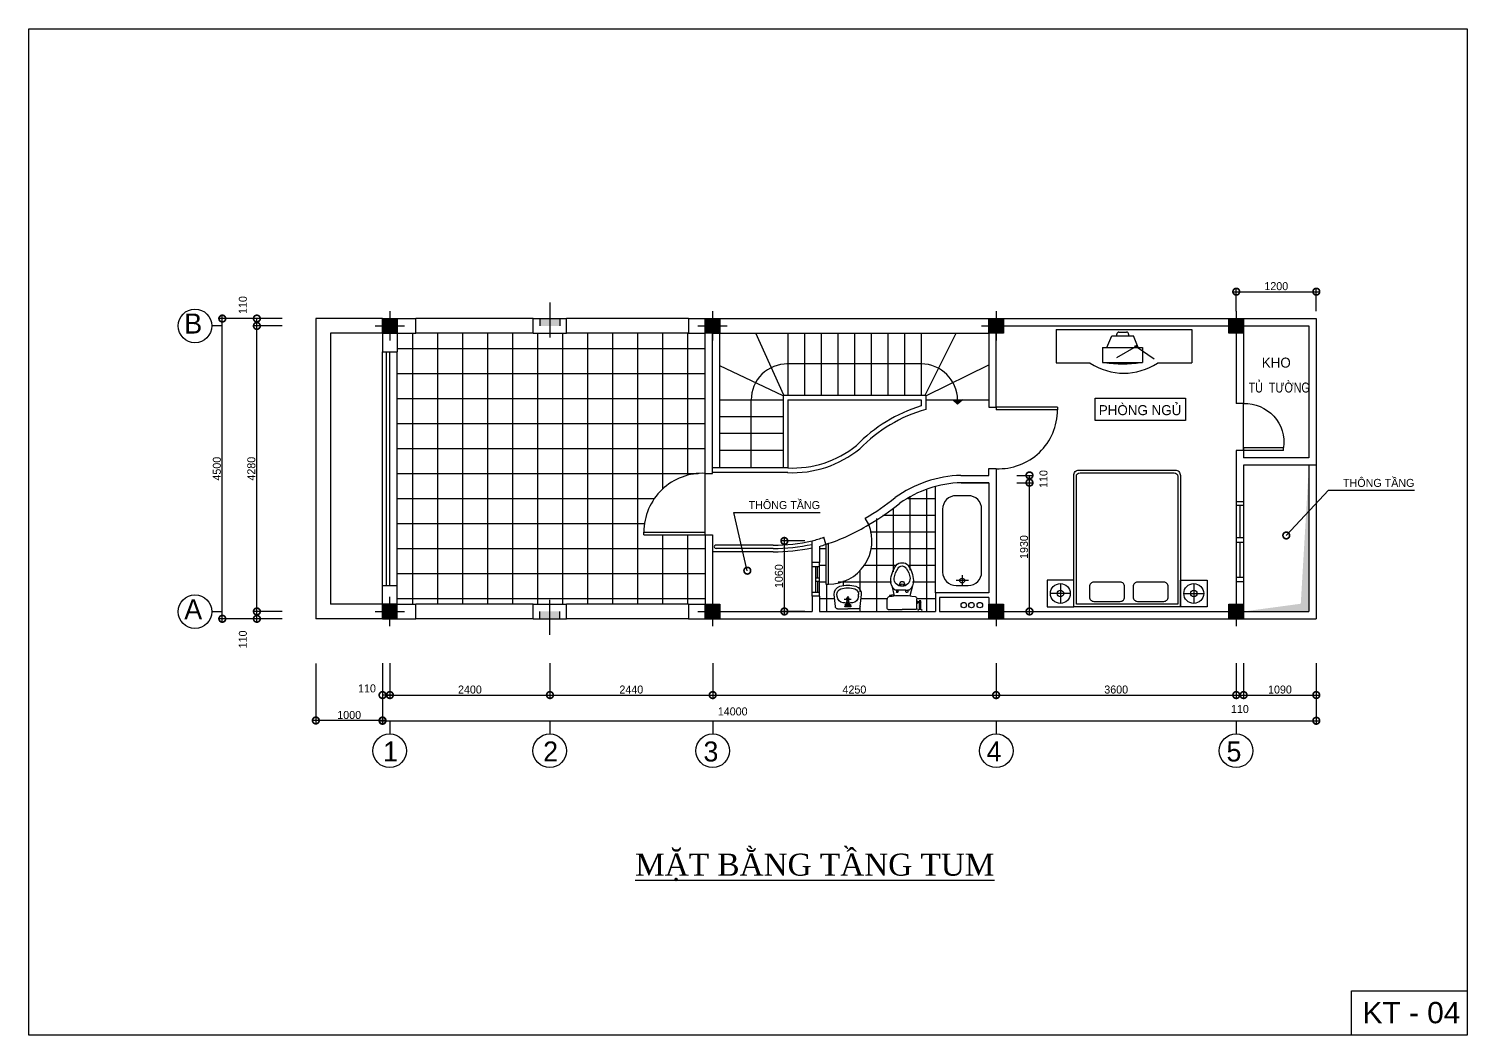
# Model space of a CAD drawing. Extents: x -13783 to 50918, y -8879 to 21290.
# Drawn here: x -13783 to 7784, y 6206 to 21290 of the extents above; entities that cross this region are included whole.
import ezdxf

# ---------------------------------------------------------------- set-up
doc = ezdxf.new("R2010")
doc.units = 0
doc.header["$LTSCALE"] = 600
doc.header["$MEASUREMENT"] = 0
doc.layers.get('0').update_dxf_attribs({"linetype": 'CONTINUOUS'})
doc.layers.get('Defpoints').update_dxf_attribs({"linetype": 'CONTINUOUS'})
for name, color, linetype in [('1', 1, 'CONTINUOUS'), ('3', 33, 'CONTINUOUS'), ('4', 4, 'CONTINUOUS'), ('9', 54, 'CONTINUOUS'), ('CAT', 7, 'CONTINUOUS'), ('COT', 2, 'CONTINUOUS'), ('D', 4, 'CONTINUOUS'), ('S', 53, 'CONTINUOUS')]:
    doc.layers.add(name, color=color, linetype=linetype)
doc.styles.add('GHICHU', font='VHARIAL.ttf', dxfattribs={"height": 420})
doc.styles.get("Standard").update_dxf_attribs({"font": 'VHARIAL.ttf'})
doc.styles.add('TT', font='VHAVAN.ttf')
doc.dimstyles.get("Standard").update_dxf_attribs({"dimtxt": 120, "dimasz": 200, "dimexe": 60, "dimexo": 110, "dimgap": 20, "dimtad": 1, "dimdec": 0, "dimzin": 0, "dimdsep": 46, "dimtxsty": 'TT', "dimblk1": 'DOTSMALL', "dimblk2": 'DOTSMALL', "dimsah": 1, "dimcen": 100, "dimdle": 60, "dimclrd": 251, "dimclre": 251, "dimclrt": 4, "dimadec": 0, "dimazin": 0, "dimtfac": 1, "dimtdec": 1, "dimtofl": 0, "dimtmove": 2, "dimatfit": 3, "dimldrblk": 'DOTSMALL', "dimfxl": 0, "dimtolj": 1, "dimtzin": 0, "dimarcsym": 0})

# ---------------------------------------------------------------- blocks, each defined once
blk = doc.blocks.new('_DOTSMALL')
at = {"color": 0, "linetype": 'ByBlock', "const_width": 0.5}
blk.add_lwpolyline([(-0.0625, 0, 1), (0.0625, 0, 1)], format="xyb", close=True, dxfattribs=at)
blk = doc.blocks.new('*D44')
at = {"color": 251, "linetype": 'ByBlock'}
for p, q in [((-8479, 11780), (-8479, 10859)), ((5521, 11780), (5521, 10859)), ((-8539, 10919), (5581, 10919))]:
    blk.add_line(p, q, dxfattribs=at)
at = {"layer": 'Defpoints', "color": 0, "linetype": 'ByBlock'}
for p in [(-8479, 11890), (5521, 11890), (5521, 10919)]:
    blk.add_point(p, dxfattribs=at)
at = {"color": 251, "linetype": 'ByBlock', "xscale": 200, "yscale": 200, "zscale": 200, "rotation": 180}
blk.add_blockref('_DOTSMALL', (-8479, 10919), dxfattribs=at)
at = {"color": 251, "linetype": 'ByBlock', "xscale": 200, "yscale": 200, "zscale": 200}
blk.add_blockref('_DOTSMALL', (5521, 10919), dxfattribs=at)
at = {"color": 4, "linetype": 'ByBlock', "insert": (-3229, 11058), "char_height": 120, "attachment_point": 5, "style": 'TT'}
blk.add_mtext('\\A1;14000', dxfattribs=at)
blk = doc.blocks.new('*D43')
at = {"color": 251, "linetype": 'ByBlock'}
for p, q in [((22288, 11780), (22288, 11244)), ((25888, 11780), (25888, 11244)), ((22228, 11304), (25948, 11304))]:
    blk.add_line(p, q, dxfattribs=at)
at = {"layer": 'Defpoints', "color": 0, "linetype": 'ByBlock'}
for p in [(22288, 11890), (25888, 11890), (25888, 11304)]:
    blk.add_point(p, dxfattribs=at)
at = {"color": 251, "linetype": 'ByBlock', "xscale": 200, "yscale": 200, "zscale": 200, "rotation": 180}
blk.add_blockref('_DOTSMALL', (22288, 11304), dxfattribs=at)
at = {"color": 251, "linetype": 'ByBlock', "xscale": 200, "yscale": 200, "zscale": 200}
blk.add_blockref('_DOTSMALL', (25888, 11304), dxfattribs=at)
at = {"color": 4, "linetype": 'ByBlock', "insert": (24088, 11386), "char_height": 120, "attachment_point": 5, "style": 'TT'}
blk.add_mtext('\\A1;3600', dxfattribs=at)
blk = doc.blocks.new('D92')
at = {"layer": 'D', "color": 4}
for p, q in [((0, 920), (0, 0)), ((0, 920), (40, 920)), ((40, 920), (40, 0)), ((0, 0), (40, 0))]:
    blk.add_line(p, q, dxfattribs=at)
at = {"layer": 'D', "color": 1}
blk.add_arc((40, 39), 881, 357.4539, 90, dxfattribs=at)
blk = doc.blocks.new('*D45')
at = {"color": 251, "linetype": 'ByBlock'}
for p, q in [((-5969, 11780), (-5969, 11244)), ((-3529, 11780), (-3529, 11244)), ((-6029, 11304), (-3469, 11304))]:
    blk.add_line(p, q, dxfattribs=at)
at = {"layer": 'Defpoints', "color": 0, "linetype": 'ByBlock'}
for p in [(-5969, 11890), (-3529, 11890), (-3529, 11304)]:
    blk.add_point(p, dxfattribs=at)
at = {"color": 251, "linetype": 'ByBlock', "xscale": 200, "yscale": 200, "zscale": 200, "rotation": 180}
blk.add_blockref('_DOTSMALL', (-5969, 11304), dxfattribs=at)
at = {"color": 251, "linetype": 'ByBlock', "xscale": 200, "yscale": 200, "zscale": 200}
blk.add_blockref('_DOTSMALL', (-3529, 11304), dxfattribs=at)
at = {"color": 4, "linetype": 'ByBlock', "insert": (-4749, 11386), "char_height": 120, "attachment_point": 5, "style": 'TT'}
blk.add_mtext('\\A1;2440', dxfattribs=at)
blk = doc.blocks.new('*D51')
at = {"color": 251, "linetype": 'ByBlock'}
for p, q in [((12088, 11778), (12088, 10863)), ((13088, 11778), (13088, 10863)), ((13148, 10923), (12028, 10923))]:
    blk.add_line(p, q, dxfattribs=at)
at = {"layer": 'Defpoints', "color": 0, "linetype": 'ByBlock'}
for p in [(12088, 11888), (13088, 11888), (12088, 10923)]:
    blk.add_point(p, dxfattribs=at)
at = {"color": 251, "linetype": 'ByBlock', "xscale": 200, "yscale": 200, "zscale": 200, "rotation": 180}
blk.add_blockref('_DOTSMALL', (12088, 10923), dxfattribs=at)
at = {"color": 251, "linetype": 'ByBlock', "xscale": 200, "yscale": 200, "zscale": 200}
blk.add_blockref('_DOTSMALL', (13088, 10923), dxfattribs=at)
at = {"color": 4, "linetype": 'ByBlock', "insert": (12588, 11005), "char_height": 120, "attachment_point": 5, "style": 'TT'}
blk.add_mtext('\\A1;1000', dxfattribs=at)
blk = doc.blocks.new('*D50')
at = {"color": 251, "linetype": 'ByBlock'}
for p, q in [((13088, 11670), (13088, 11244)), ((13198, 11670), (13198, 11244)), ((13258, 11304), (13088, 11304))]:
    blk.add_line(p, q, dxfattribs=at)
at = {"layer": 'Defpoints', "color": 0, "linetype": 'ByBlock'}
for p in [(13088, 11780), (13198, 11780), (13088, 11304)]:
    blk.add_point(p, dxfattribs=at)
at = {"color": 251, "linetype": 'ByBlock', "xscale": 200, "yscale": 200, "zscale": 200, "rotation": 180}
blk.add_blockref('_DOTSMALL', (13088, 11304), dxfattribs=at)
at = {"color": 251, "linetype": 'ByBlock', "xscale": 200, "yscale": 200, "zscale": 200}
blk.add_blockref('_DOTSMALL', (13198, 11304), dxfattribs=at)
at = {"color": 4, "linetype": 'ByBlock', "insert": (12855, 11403), "char_height": 120, "attachment_point": 5, "style": 'TT'}
blk.add_mtext('\\A1;110', dxfattribs=at)
blk = doc.blocks.new('*D46')
at = {"color": 251, "linetype": 'ByBlock'}
for p, q in [((-8369, 11780), (-8369, 11244)), ((-5969, 11780), (-5969, 11244)), ((-8429, 11304), (-5909, 11304))]:
    blk.add_line(p, q, dxfattribs=at)
at = {"layer": 'Defpoints', "color": 0, "linetype": 'ByBlock'}
for p in [(-8369, 11890), (-5969, 11890), (-5969, 11304)]:
    blk.add_point(p, dxfattribs=at)
at = {"color": 251, "linetype": 'ByBlock', "xscale": 200, "yscale": 200, "zscale": 200, "rotation": 180}
blk.add_blockref('_DOTSMALL', (-8369, 11304), dxfattribs=at)
at = {"color": 251, "linetype": 'ByBlock', "xscale": 200, "yscale": 200, "zscale": 200}
blk.add_blockref('_DOTSMALL', (-5969, 11304), dxfattribs=at)
at = {"color": 4, "linetype": 'ByBlock', "insert": (-7169, 11386), "char_height": 120, "attachment_point": 5, "style": 'TT'}
blk.add_mtext('\\A1;2400', dxfattribs=at)
blk = doc.blocks.new('*D48')
at = {"color": 251, "linetype": 'ByBlock'}
for p, q in [((11584, 16837), (11144, 16837)), ((11204, 12497), (11204, 16897))]:
    blk.add_line(p, q, dxfattribs=at)
at = {"layer": 'Defpoints', "color": 0, "linetype": 'ByBlock'}
for p in [(11204, 16837), (11694, 16837), (11694, 12557)]:
    blk.add_point(p, dxfattribs=at)
at = {"color": 251, "linetype": 'ByBlock', "xscale": 200, "yscale": 200, "zscale": 200}
for p, rotation in [((11204, 16837), 90), ((11204, 12557), 270)]:
    blk.add_blockref('_DOTSMALL', p, dxfattribs=dict(at, rotation=rotation))
at = {"color": 4, "linetype": 'ByBlock', "insert": (11121, 14697), "char_height": 120, "attachment_point": 5, "rotation": 90, "style": 'TT'}
blk.add_mtext('\\A1;4280', dxfattribs=at)
blk = doc.blocks.new('*D47')
at = {"color": 251, "linetype": 'ByBlock'}
for p, q in [((11584, 16947), (10626, 16947)), ((10686, 12387), (10686, 17007)), ((11584, 12447), (10626, 12447))]:
    blk.add_line(p, q, dxfattribs=at)
at = {"layer": 'Defpoints', "color": 0, "linetype": 'ByBlock'}
for p in [(10686, 16947), (11694, 16947), (11694, 12447)]:
    blk.add_point(p, dxfattribs=at)
at = {"color": 251, "linetype": 'ByBlock', "xscale": 200, "yscale": 200, "zscale": 200}
for p, rotation in [((10686, 16947), 90), ((10686, 12447), 270)]:
    blk.add_blockref('_DOTSMALL', p, dxfattribs=dict(at, rotation=rotation))
at = {"color": 4, "linetype": 'ByBlock', "insert": (10604, 14697), "char_height": 120, "attachment_point": 5, "rotation": 90, "style": 'TT'}
blk.add_mtext('\\A1;4500', dxfattribs=at)
blk = doc.blocks.new('*D49')
at = {"color": 251, "linetype": 'ByBlock'}
for p, q in [((11584, 12557), (11144, 12557)), ((11204, 12387), (11204, 12557)), ((11584, 12447), (11144, 12447))]:
    blk.add_line(p, q, dxfattribs=at)
at = {"layer": 'Defpoints', "color": 0, "linetype": 'ByBlock'}
for p in [(11204, 12557), (11694, 12557), (11694, 12447)]:
    blk.add_point(p, dxfattribs=at)
at = {"color": 251, "linetype": 'ByBlock', "xscale": 200, "yscale": 200, "zscale": 200}
for p, rotation in [((11204, 12557), 90), ((11204, 12447), 270)]:
    blk.add_blockref('_DOTSMALL', p, dxfattribs=dict(at, rotation=rotation))
at = {"color": 4, "linetype": 'ByBlock', "insert": (10994, 12138), "char_height": 120, "attachment_point": 5, "rotation": 90, "style": 'TT'}
blk.add_mtext('\\A1;110', dxfattribs=at)
blk = doc.blocks.new('*D52')
at = {"color": 251, "linetype": 'ByBlock'}
for p, q in [((11584, 16947), (11144, 16947)), ((11204, 16777), (11204, 16947))]:
    blk.add_line(p, q, dxfattribs=at)
at = {"layer": 'Defpoints', "color": 0, "linetype": 'ByBlock'}
for p in [(11204, 16947), (11694, 16947), (11694, 16837)]:
    blk.add_point(p, dxfattribs=at)
at = {"color": 251, "linetype": 'ByBlock', "xscale": 200, "yscale": 200, "zscale": 200}
for p, rotation in [((11204, 16947), 90), ((11204, 16837), 270)]:
    blk.add_blockref('_DOTSMALL', p, dxfattribs=dict(at, rotation=rotation))
at = {"color": 4, "linetype": 'ByBlock', "insert": (10994, 17150), "char_height": 120, "attachment_point": 5, "rotation": 90, "style": 'TT'}
blk.add_mtext('\\A1;110', dxfattribs=at)
blk = doc.blocks.new('*D53')
at = {"color": 251, "linetype": 'ByBlock'}
for p, q in [((-3529, 11780), (-3529, 11244)), ((721, 11780), (721, 11244)), ((-3589, 11304), (781, 11304))]:
    blk.add_line(p, q, dxfattribs=at)
at = {"layer": 'Defpoints', "color": 0, "linetype": 'ByBlock'}
for p in [(-3529, 11890), (721, 11890), (721, 11304)]:
    blk.add_point(p, dxfattribs=at)
at = {"color": 251, "linetype": 'ByBlock', "xscale": 200, "yscale": 200, "zscale": 200, "rotation": 180}
blk.add_blockref('_DOTSMALL', (-3529, 11304), dxfattribs=at)
at = {"color": 251, "linetype": 'ByBlock', "xscale": 200, "yscale": 200, "zscale": 200}
blk.add_blockref('_DOTSMALL', (721, 11304), dxfattribs=at)
at = {"color": 4, "linetype": 'ByBlock', "insert": (-1404, 11386), "char_height": 120, "attachment_point": 5, "style": 'TT'}
blk.add_mtext('\\A1;4250', dxfattribs=at)
blk = doc.blocks.new('COT')
at = {"layer": '1'}
h = blk.add_hatch(color=256, dxfattribs=at)
h.paths.add_polyline_path([(0, 0), (110, 0), (110, 110), (0, 110)])
h.paths.add_polyline_path([(0, 0), (0, 110), (-110, 110), (-110, 0)])
h.paths.add_polyline_path([(0, 0), (-110, 0), (-110, -110), (0, -110)])
h.paths.add_polyline_path([(0, 0), (0, -110), (110, -110), (110, 0)])
for p, q in [((0, -220), (0, 220)), ((-220, 0), (220, 0))]:
    blk.add_line(p, q, dxfattribs=at)
blk.add_lwpolyline([(-110, -110), (110, -110), (110, 110), (-110, 110)], close=True, dxfattribs=at)
blk = doc.blocks.new('GUONG2')
at = {"color": 44}
for p, q in [((975, 1877), (975, 2174)), ((826, 2026), (1124, 2026)), ((826, 26), (1124, 26)), ((975, 174), (975, -123))]:
    blk.add_line(p, q, dxfattribs=at)
for points in [[(1175, 1826), (775, 1826), (775, 2226), (1175, 2226)], [(1175, 226), (775, 226), (775, -174), (1175, -174)]]:
    blk.add_lwpolyline(points, close=True, dxfattribs=at)
for points in [[(-795, 1826), (1175, 1826), (1175, 226), (-795, 226, -0.414214), (-875, 306), (-875, 1746, -0.414214)], [(-780, 1786), (1135, 1786), (1135, 266), (-780, 266, -0.414214), (-835, 321), (-835, 1731, -0.414214)], [(806, 1578), (806, 1182, 0.414214), (871, 1117), (1028, 1117, 0.414214), (1093, 1182), (1093, 1578, 0.414214), (1028, 1643), (871, 1643, 0.414214)], [(806, 925), (806, 528, 0.414214), (871, 463), (1028, 463, 0.414214), (1093, 528), (1093, 925, 0.414214), (1028, 990), (871, 990, 0.414214)]]:
    blk.add_lwpolyline(points, format="xyb", close=True, dxfattribs=at)
for centre, radius in [((975, 2026), 149), ((975, 2026), 48.7), ((975, 26), 149), ((975, 26), 48.7)]:
    blk.add_circle(centre, radius, dxfattribs=at)
blk = doc.blocks.new('TV')
at = {"layer": '1', "color": 44}
for p, q in [((-697, 266), (1337, 266)), ((-697, 266), (-697, -234)), ((244, 228), (361, 228)), ((1337, 266), (1337, -234)), ((0, 0), (600, 0)), ((0, 0), (0, -228)), ((65, 0), (137, 173)), ((137, 173), (463, 173)), ((504, 15), (210, -155)), ((214, 173), (214, 198)), ((391, 198), (391, 173)), ((535, 0), (463, 173)), ((504, 15), (776, -172)), ((600, 0), (600, -228)), ((-697, -234), (-184, -234)), ((0, -228), (600, -228)), ((824, -234), (1337, -234))]:
    blk.add_line(p, q, dxfattribs=at)
blk.add_circle((500, 14), 15.5, dxfattribs=at)
for centre, radius, start, end in [((244, 198), 30, 90, 180), ((361, 198), 30, 0, 90), ((320, 521), 908, 236.2754, 303.7246), ((304, 1505), 1754, 261.0106, 278.7577)]:
    blk.add_arc(centre, radius, start, end, dxfattribs=at)
blk = doc.blocks.new('*D55')
at = {"color": 251, "linetype": 'ByBlock'}
for p, q in [((25888, 11780), (25888, 11244)), ((25998, 11780), (25998, 11244)), ((25828, 11304), (25998, 11304))]:
    blk.add_line(p, q, dxfattribs=at)
at = {"layer": 'Defpoints', "color": 0, "linetype": 'ByBlock'}
for p in [(25888, 11890), (25998, 11890), (25998, 11304)]:
    blk.add_point(p, dxfattribs=at)
at = {"color": 251, "linetype": 'ByBlock', "xscale": 200, "yscale": 200, "zscale": 200, "rotation": 180}
blk.add_blockref('_DOTSMALL', (25888, 11304), dxfattribs=at)
at = {"color": 251, "linetype": 'ByBlock', "xscale": 200, "yscale": 200, "zscale": 200}
blk.add_blockref('_DOTSMALL', (25998, 11304), dxfattribs=at)
at = {"color": 4, "linetype": 'ByBlock', "insert": (25943, 11094), "char_height": 120, "attachment_point": 5, "style": 'TT'}
blk.add_mtext('\\A1;110', dxfattribs=at)
blk = doc.blocks.new('*D54')
at = {"color": 251, "linetype": 'ByBlock'}
for p, q in [((25998, 11780), (25998, 11244)), ((27088, 11780), (27088, 11244)), ((25938, 11304), (27148, 11304))]:
    blk.add_line(p, q, dxfattribs=at)
at = {"layer": 'Defpoints', "color": 0, "linetype": 'ByBlock'}
for p in [(25998, 11890), (27088, 11890), (27088, 11304)]:
    blk.add_point(p, dxfattribs=at)
at = {"color": 251, "linetype": 'ByBlock', "xscale": 200, "yscale": 200, "zscale": 200, "rotation": 180}
blk.add_blockref('_DOTSMALL', (25998, 11304), dxfattribs=at)
at = {"color": 251, "linetype": 'ByBlock', "xscale": 200, "yscale": 200, "zscale": 200}
blk.add_blockref('_DOTSMALL', (27088, 11304), dxfattribs=at)
at = {"color": 4, "linetype": 'ByBlock', "insert": (26543, 11386), "char_height": 120, "attachment_point": 5, "style": 'TT'}
blk.add_mtext('\\A1;1090', dxfattribs=at)
blk = doc.blocks.new('D70')
at = {"layer": 'D', "color": 4}
for p, q in [((0, 600), (0, 0)), ((0, 600), (40, 600)), ((40, 600), (40, 0)), ((40, 0), (0, 0)), ((0, 0), (40, 0))]:
    blk.add_line(p, q, dxfattribs=at)
at = {"layer": 'D', "color": 1}
blk.add_lwpolyline([(40, 0), (700, 0)], dxfattribs=at)
blk.add_arc((118, 22), 583, 357.8054, 97.6472, dxfattribs=at)
blk = doc.blocks.new('SD12')
at = {"layer": 'S'}
for p, q in [((0, 0), (1200, 0)), ((1140, -110), (1140, 0)), ((0, -110), (1200, -110)), ((60, -110), (60, 0)), ((60, -55), (421, -55)), ((60, -55), (546, -55)), ((546, -110), (546, 0)), ((615, -110), (615, 0)), ((615, -55), (1140, -55))]:
    blk.add_line(p, q, dxfattribs=at)
blk = doc.blocks.new('*D86')
at = {"color": 251, "linetype": 'ByBlock'}
for p, q in [((22598, 29572), (22848, 29572)), ((22788, 27582), (22788, 29632)), ((22598, 27642), (22848, 27642))]:
    blk.add_line(p, q, dxfattribs=at)
at = {"layer": 'Defpoints', "color": 0, "linetype": 'ByBlock'}
for p in [(22488, 29572), (22788, 29572), (22488, 27642)]:
    blk.add_point(p, dxfattribs=at)
at = {"color": 251, "linetype": 'ByBlock', "xscale": 200, "yscale": 200, "zscale": 200}
for p, rotation in [((22788, 29572), 90), ((22788, 27642), 270)]:
    blk.add_blockref('_DOTSMALL', p, dxfattribs=dict(at, rotation=rotation))
at = {"color": 4, "linetype": 'ByBlock', "insert": (22706, 28607), "char_height": 120, "attachment_point": 5, "rotation": 90, "style": 'TT'}
blk.add_mtext('\\A1;1930', dxfattribs=at)
blk = doc.blocks.new('*D87')
at = {"color": 251, "linetype": 'ByBlock'}
for p, q in [((22598, 29682), (22848, 29682)), ((22788, 29512), (22788, 29682))]:
    blk.add_line(p, q, dxfattribs=at)
at = {"layer": 'Defpoints', "color": 0, "linetype": 'ByBlock'}
for p in [(22488, 29682), (22488, 29572), (22788, 29682)]:
    blk.add_point(p, dxfattribs=at)
at = {"color": 251, "linetype": 'ByBlock', "xscale": 200, "yscale": 200, "zscale": 200}
for p, rotation in [((22788, 29682), 90), ((22788, 29572), 270)]:
    blk.add_blockref('_DOTSMALL', p, dxfattribs=dict(at, rotation=rotation))
at = {"color": 4, "linetype": 'ByBlock', "insert": (22998, 29627), "char_height": 120, "attachment_point": 5, "rotation": 90, "style": 'TT'}
blk.add_mtext('\\A1;110', dxfattribs=at)
blk = doc.blocks.new('*D94')
at = {"color": 251, "linetype": 'ByBlock'}
for p, q in [((4261, 17350), (5581, 17350)), ((4321, 17057), (4321, 17410)), ((5521, 17057), (5521, 17410))]:
    blk.add_line(p, q, dxfattribs=at)
at = {"layer": 'Defpoints', "color": 0, "linetype": 'ByBlock'}
for p in [(5521, 17350), (4321, 16947), (5521, 16947)]:
    blk.add_point(p, dxfattribs=at)
at = {"color": 251, "linetype": 'ByBlock', "xscale": 200, "yscale": 200, "zscale": 200, "rotation": 180}
blk.add_blockref('_DOTSMALL', (4321, 17350), dxfattribs=at)
at = {"color": 251, "linetype": 'ByBlock', "xscale": 200, "yscale": 200, "zscale": 200}
blk.add_blockref('_DOTSMALL', (5521, 17350), dxfattribs=at)
at = {"color": 4, "linetype": 'ByBlock', "insert": (4921, 17432), "char_height": 120, "attachment_point": 5, "style": 'TT'}
blk.add_mtext('\\A1;1200', dxfattribs=at)
blk = doc.blocks.new('*D104')
at = {"color": 251, "linetype": 'ByBlock'}
for p, q in [((19418, 13614), (19053, 13614)), ((19113, 12497), (19113, 13674)), ((19418, 12557), (19053, 12557))]:
    blk.add_line(p, q, dxfattribs=at)
at = {"layer": 'Defpoints', "color": 0, "linetype": 'ByBlock'}
for p in [(19113, 13614), (19528, 13614), (19528, 12557)]:
    blk.add_point(p, dxfattribs=at)
at = {"color": 251, "linetype": 'ByBlock', "xscale": 200, "yscale": 200, "zscale": 200}
for p, rotation in [((19113, 13614), 90), ((19113, 12557), 270)]:
    blk.add_blockref('_DOTSMALL', p, dxfattribs=dict(at, rotation=rotation))
at = {"color": 4, "linetype": 'ByBlock', "insert": (19031, 13086), "char_height": 120, "attachment_point": 5, "rotation": 90, "style": 'TT'}
blk.add_mtext('\\A1;1060', dxfattribs=at)
blk = doc.blocks.new('XIBET1')
at = {"layer": '1', "color": 4}
for p, q in [((-214, 334), (-214, 190)), ((-199, 349), (8, 349)), ((216, 349), (8, 349)), ((230, 334), (230, 190)), ((-146, -4), (-109, 144)), ((162, -4), (125, 144))]:
    blk.add_line(p, q, dxfattribs=at)
at = {"layer": '1'}
for p, q in [((230, 261), (232, 261)), ((232, 221), (230, 221))]:
    blk.add_line(p, q, dxfattribs=at)
at = {"layer": '1', "color": 8}
for p, q in [((238, 255), (238, 227)), ((273, 253), (238, 252)), ((273, 234), (238, 233)), ((247, 362), (247, 364)), ((295, 351), (258, 351)), ((264, 271), (290, 271)), ((264, 253), (264, 271)), ((264, 267), (290, 267)), ((264, 218), (264, 234)), ((290, 222), (264, 222)), ((290, 218), (264, 218)), ((267, 351), (267, 271)), ((287, 351), (287, 271)), ((290, 271), (290, 218)), ((306, 364), (306, 362)), ((-181, 139), (-179, 151)), ((-121, 130), (-181, 139)), ((-179, 151), (-120, 143)), ((-175, 151), (-174, 154)), ((-161, 149), (-160, 151)), ((-158, 136), (-156, 148)), ((-120, 143), (-121, 131)), ((-120, 143), (-121, 130)), ((-78, 60), (-96, 60)), ((-78, 58), (-78, 87)), ((-49, 58), (-78, 58)), ((-49, 87), (-49, 58)), ((65, 60), (-49, 60)), ((65, 87), (65, 58)), ((65, 58), (95, 58)), ((95, 58), (95, 87)), ((112, 60), (95, 60))]:
    blk.add_line(p, q, dxfattribs=at)
at = {"layer": '1', "color": 4}
for centre, radius, start, end in [((-199, 334), 14.6, 90, 180), ((216, 334), 14.6, 0, 90), ((-178, 191), 35.8, 181.8798, 255.4377), ((-8, 996), 858, 257.9368, 271.0702), ((17, -79), 179, 128.8829, 182.1511), ((0, -111), 111, 85.7999, 184.6028), ((24, 996), 858, 268.9298, 282.0632), ((0, -79), 179, 357.8489, 51.1171), ((195, 191), 35.8, 284.5623, 358.1202), ((302, -48), 466, 184.6374, 214.4478), ((211, -78), 324, 187.4042, 216.4205), ((16, -111), 111, 355.3972, 94.2001), ((-194, -78), 324, 323.5795, 352.5958), ((-286, -48), 466, 325.5522, 355.3626), ((-1, -249), 102, 217.3914, 275.0553), ((8, -233), 68.9, 212.4421, 327.5579), ((17, -249), 102, 264.9447, 322.6086)]:
    blk.add_arc(centre, radius, start, end, dxfattribs=at)
at = {"layer": '1', "color": 8}
for centre, radius, start, end in [((232, 255), 6.07, 0, 90), ((232, 227), 6.07, 270, 0), ((258, 362), 10.8, 180, 270), ((273, 244), 13.5, 226.8143, 133.1857), ((273, 244), 9.45, 270, 90), ((295, 362), 10.8, 270, 0), ((-167, 151), 16.7, 227.4685, 296.0137), ((-64, 81), 15.8, 21.291, 158.709), ((80, 81), 15.8, 21.291, 158.709), ((57, -5), 90.4, 180.1343, 219.8111), ((8, -15), 21, 135.8467, 44.1533), ((6, -48), 23.6, 219.8111, 274.9288), ((10, -48), 23.6, 265.0712, 320.1889), ((-41, -5), 90.4, 320.1889, 359.8657)]:
    blk.add_arc(centre, radius, start, end, dxfattribs=at)
blk = doc.blocks.new('S500')
at = {"layer": '3'}
for p, q in [((0, 500), (0, 0)), ((110, 500), (110, 0)), ((55, 275), (110, 275)), ((55, 225), (110, 225))]:
    blk.add_line(p, q, dxfattribs=at)
at = {"layer": '3', "linetype": 'Continuous'}
for p, q in [((0, 440), (110, 440)), ((55, 440), (55, 60)), ((0, 60), (110, 60))]:
    blk.add_line(p, q, dxfattribs=at)
at = {"layer": '3', "color": 8, "linetype": 'Continuous'}
for p, q in [((82.5, 275), (82.5, 440)), ((82.5, 225), (82.5, 60))]:
    blk.add_line(p, q, dxfattribs=at)
blk = doc.blocks.new('LAVABO1')
at = {"layer": '1', "color": 4}
for p, q in [((-154, 139), (-154, 0)), ((-154, -139), (-154, 0)), ((-124, 169), (40, 185)), ((13, 145), (44, 148)), ((-124, -169), (40, -185)), ((13, -145), (44, -148))]:
    blk.add_line(p, q, dxfattribs=at)
at = {"layer": '1', "color": 9}
for p, q in [((-99, 38), (-116, 43)), ((-105, 6), (-69, 6)), ((-101, 10), (-52, 13)), ((-94, 32), (-94, 11)), ((18, 0), (-44, 0)), ((-22, -48), (-22, 46)), ((-99, -37), (-116, -42)), ((-105, -6), (-69, -6)), ((-101, -11), (-52, -11)), ((-94, -11), (-94, -31))]:
    blk.add_line(p, q, dxfattribs=at)
for centre, radius in [((-112, 28), 5.92), ((-21, 0), 20.5), ((-21, 0), 9.23), ((-112, -26), 5.92)]:
    blk.add_circle(centre, radius, dxfattribs=at)
at = {"layer": '1', "color": 4}
for centre, radius, start, end in [((-124, 139), 29.9, 90, 180), ((393, 0), 468, 172.0553, 178.57), ((22, 52), 93.5, 95.6718, 172.0553), ((45, 70), 115, 19.6018, 92.554), ((45, 70), 77.6, 19.6018, 92.554), ((-149, 11), 280, 358.0465, 17.937), ((-149, 11), 318, 358.0465, 17.937), ((-149, -11), 318, 342.063, 1.9535), ((-124, -139), 29.9, 180, 270), ((393, 0), 468, 181.3773, 187.9447), ((22, -52), 93.5, 187.9447, 264.3282), ((45, -70), 115, 267.446, 340.3982), ((45, -70), 77.6, 267.446, 340.3982), ((-149, -11), 280, 342.063, 1.9535)]:
    blk.add_arc(centre, radius, start, end, dxfattribs=at)
at = {"layer": '1', "color": 9}
for centre, radius, start, end in [((92, 1), 220, 170.4498, 189.5502), ((-118, 36), 7.48, 73.8628, 170.4498), ((-110, 0), 13.8, 27.3515, 334.5788), ((-105, 0), 6.16, 96.5252, 263.4748), ((-100, 32), 5.99, 0, 73.8628), ((-70, 0), 6.16, 276.5252, 83.4748), ((-57, 1), 12.8, 289.7044, 70.2956), ((-118, -35), 7.48, 189.5502, 286.1372), ((-100, -31), 5.99, 286.1372, 0)]:
    blk.add_arc(centre, radius, start, end, dxfattribs=at)

msp = doc.modelspace()

# ---------------------------------------------------------------- hatches: boundary and pattern name
at = {"layer": '9'}
h = msp.add_hatch(dxfattribs=at)
h.set_pattern_fill('NET', color=8, scale=3000, style=0)
h.set_pattern_definition([(0, (-150, 0), (0, 375), []), (90, (-150, 0), (-375, 2e-14), [])])
h.paths.add_polyline_path([(-3890.4, 12667), (-3640.4, 12666.9), (-3640.3, 13706.8), (-4560.3, 13706.8), (-4560.3, 13746.8, -0.4272896), (-3640.3, 14626.8), (-3639.4, 14626.8), (-3639.4, 16726.9), (-3890.1, 16727), (-3890.1, 16727), (-5719.5, 16727), (-6219.5, 16727), (-7979.5, 16727), (-8259.5, 16727), (-8259.5, 16447), (-8259.5, 12947), (-8259.5, 12667), (-7979.5, 12667), (-6219.5, 12667), (-5719.5, 12667)])
h = msp.add_hatch(dxfattribs=at)
h.set_pattern_fill('NET', color=8, scale=2000, style=0)
h.set_pattern_definition([(0, (-21567.08, 2e-12), (0, 250), []), (90, (-21567.08, 2e-12), (-250, 2e-14), [])])
h.paths.add_polyline_path([(-190.4, 14429.8), (-533.6, 14295.3), (-889.4, 14052.5), (-1197.6, 13873.6), (-1140.6, 13618.9), (-1184.8, 13382.3), (-1313.9, 13175.3), (-1518.6, 13025.8), (-1830.8, 12964.7), (-1830.8, 13564.7), (-1929.4, 13532.1), (-1929.4, 12557), (-1698.3, 12557), (-1704.5, 12841.8), (-1623.2, 12934.4), (-1503.6, 12951.1), (-1345.5, 12912.4), (-1299.9, 12815.1), (-1323.6, 12557), (-910.2, 12557), (-903.3, 12767.5), (-818.4, 12806.1), (-856.6, 13046), (-779, 13247.9), (-688.9, 13287.6), (-598.9, 13247.9), (-528.9, 13088.2), (-535, 12940.5), (-555.7, 12790.7), (-474.6, 12767.5), (-407, 12718.2), (-391.3, 12572.8), (-190.4, 12557)])

# ---------------------------------------------------------------- linework, layer by layer
for p, q in [((-8479.5, 16947), (-8479.5, 16447)), ((-8479.5, 16947), (-7979.5, 16947)), ((-8259.5, 16947), (-8259.5, 16447)), ((-7979.5, 16727), (-7979.5, 16947)), ((-6219.5, 16947), (-5719.5, 16947)), ((-6219.5, 16727), (-6219.5, 16947)), ((-5719.5, 16727), (-5719.5, 16947)), ((-3890.1, 16947), (-3640.1, 16946.9)), ((-3639.4, 14626.8), (-3639.4, 16947)), ((-8479.5, 16727), (-7979.5, 16727)), ((-6219.5, 16727), (-5719.5, 16727)), ((-3890.1, 16727), (-3640.1, 16726.9)), ((-3529.4, 14626.8), (-3529.4, 16727)), ((-8479.5, 16447), (-8259.5, 16447)), ((609.6, 14597), (609.6, 14697.3)), ((609.7, 14487), (189.9, 14487)), ((-1188.9, 13858.6), (-1244.1, 13953.8)), ((-2039.4, 13288.5), (-2039.4, 13613.8)), ((-1830.8, 13564.7), (-1863.2, 13669.8)), ((-8479.5, 12947), (-8259.5, 12947)), ((-8479.5, 12447), (-8479.5, 12947)), ((-8259.5, 12447), (-8259.5, 12947)), ((609.6, 12837), (-190.4, 12836.9)), ((609.6, 12837), (-190.4, 12836.9)), ((611, 12767), (-130.4, 12767)), ((611, 12767), (-130.4, 12767)), ((611, 12767), (611, 12557)), ((-8479.5, 12667), (-7979.5, 12667)), ((-7979.5, 12447), (-7979.5, 12667)), ((-6219.5, 12667), (-5719.5, 12667)), ((-6219.5, 12447), (-6219.5, 12667)), ((-5719.5, 12447), (-5719.5, 12667)), ((-3890.4, 12667), (-3640.4, 12666.9)), ((-130.4, 12557), (610.5, 12557)), ((-8479.5, 12447), (-7979.5, 12447)), ((-6219.5, 12447), (-5719.5, 12447))]:
    msp.add_line(p, q)
at = {"color": 3}
for points in [[(-13783.2, 6205.6), (-13783.2, 21290.4), (7783.9, 21290.4), (7783.9, 6205.6), (-13783.2, 6205.6)], [(7783.9, 6205.6), (6050.2, 6205.6), (6050.2, 6870), (7783.9, 6870)]]:
    msp.add_lwpolyline(points, close=True, dxfattribs=at)
for centre, radius, start, end in [((247.4, 12807.5), 1790.3, 91.74113, 125.5585), ((247.4, 12807.5), 1680.3, 91.74113, 125.32177), ((-3030, 17031.4), 3558.2, 300.12667, 308.94691), ((-3030, 17031.4), 3668.2, 300.12667, 308.94691), ((-3030, 17031.4), 3558.2, 286.16476, 289.14282), ((-3030, 17031.4), 3668.2, 287.45996, 289.08142)]:
    msp.add_arc(centre, radius, start, end)
at = {"layer": '3', "color": 54}
for p, q in [((-9479.5, 16947), (-9479.5, 12447)), ((-8479.5, 16947), (-9479.5, 16947)), ((-6219.5, 16947), (-7979.5, 16947)), ((-3890.1, 16947), (-5719.5, 16947)), ((-9259.5, 16727), (-9259.5, 12667)), ((-8479.5, 16727), (-9259.5, 16727)), ((-6219.5, 16727), (-7979.5, 16727)), ((-3890.1, 16727), (-5719.5, 16727)), ((-2474.7, 15797), (-334.7, 15797)), ((-2474.7, 15797), (-2474.7, 14708.3)), ((-334.7, 15797), (-334.7, 15585.3)), ((-2404.7, 15727), (-404.7, 15727)), ((-2404.7, 15727), (-2404.7, 14708.3)), ((-404.7, 15727), (-404.7, 15637.6)), ((-8479.5, 12667), (-9259.5, 12667)), ((-6219.5, 12667), (-7979.5, 12667)), ((-3890.4, 12667), (-5719.5, 12667)), ((-8479.5, 12447), (-9479.5, 12447)), ((-6219.5, 12447), (-7979.5, 12447)), ((-3890.4, 12447), (-5719.5, 12447))]:
    msp.add_line(p, q, dxfattribs=at)
at = {"layer": '9', "color": 1}
for p, q in [((-5969.5, 17185.9), (-5969.5, 16665)), ((-6119.5, 16947), (-6119.5, 16837)), ((-5819.5, 16947), (-5819.5, 16837)), ((-5969.5, 12208), (-5969.5, 12728.9)), ((-6119.5, 12447), (-6119.5, 12557)), ((-5819.5, 12447), (-5819.5, 12557))]:
    msp.add_line(p, q, dxfattribs=at)
at = {"layer": '9', "color": 54}
for p, q in [((-10893.5, 16836.8), (-11039.4, 16836.8)), ((5410.5, 14752), (5410.5, 12557)), ((5520.5, 14752), (5520.5, 12447)), ((-10893.5, 12553.9), (-11039.4, 12553.9)), ((4430.5, 12557), (5410.5, 12557)), ((4430.5, 12447), (5520.5, 12447))]:
    msp.add_line(p, q, dxfattribs=at)
at = {"layer": '9'}
for p, q in [((-3419.5, 14727), (-3419.5, 16727)), ((-8479.5, 12947), (-8479.5, 16447)), ((-8419.5, 12947), (-8419.5, 16447)), ((-8369.5, 12947), (-8369.5, 16447)), ((-8259.5, 12947), (-8259.5, 16447)), ((-404.7, 16267), (-2419.4, 16267)), ((-2952.1, 14727), (-2952.1, 15727)), ((70.9, 15727), (142.9, 15664)), ((215, 15727), (142.9, 15664)), ((142.9, 15664), (142.9, 15727)), ((-2404.7, 14708.3), (-3529.4, 14708.3)), ((-3640.3, 13706.8), (-3639.4, 14626.8)), ((-2404.7, 14638.3), (-3529.4, 14638.3)), ((-2621.9, 13452.1), (-3530.3, 13452.1)), ((-2621.9, 13552.1), (-3478.6, 13552.1)), ((-2621.9, 13502.1), (-3478.6, 13502.1)), ((-2621.9, 13452.1), (-3478.6, 13452.1))]:
    msp.add_line(p, q, dxfattribs=at)
at = {"layer": '9', "color": 54, "linetype": 'Continuous'}
for p, q in [((-2463.6, 15797), (-2884.2, 16727)), ((-2404.7, 16727), (-2404.7, 15797)), ((-2154.7, 16727), (-2154.7, 15797)), ((-1904.7, 16727), (-1904.7, 15797)), ((-1654.7, 16727), (-1654.7, 15797)), ((-1404.7, 16727), (-1404.7, 15797)), ((-1154.7, 16727), (-1154.7, 15797)), ((-904.7, 16727), (-904.7, 15807)), ((-654.7, 16727), (-654.7, 15807)), ((-404.7, 16727), (-404.7, 15807)), ((-339.5, 15807), (123.2, 16727)), ((-2474.7, 15786.6), (-3419.5, 16237.1)), ((-324.7, 15791.8), (610.5, 16255.2)), ((-3419.5, 15727), (-2474.7, 15727)), ((-324.7, 15727), (610.5, 15727)), ((-3419.5, 15477), (-2484.7, 15477)), ((-3419.5, 15227), (-2484.7, 15227)), ((-3419.5, 14977), (-2484.7, 14977))]:
    msp.add_line(p, q, dxfattribs=at)
at = {"layer": '9', "color": 4}
msp.add_line((-190.4, 12836.9), (-190.4, 14429.8), dxfattribs=at)
at = {"layer": '9', "color": 8}
for p, q in [((307.4, 13020), (120.3, 13020)), ((212, 13099.1), (212, 12946))]:
    msp.add_line(p, q, dxfattribs=at)
at = {"layer": '9', "color": 2}
for p, q in [((-8372.1, 10918.7), (-8372.1, 10720.4)), ((-5972.1, 10918.7), (-5972.1, 10720.4)), ((-3529.3, 10918.7), (-3529.3, 10720.4)), ((722.6, 10918.7), (722.6, 10720.4)), ((4318.4, 10918.7), (4318.4, 10720.4))]:
    msp.add_line(p, q, dxfattribs=at)
at = {"layer": '9'}
msp.add_lwpolyline([(2203.8, 15752.6), (3562.3, 15752.6), (3562.3, 15420.9), (2203.8, 15420.9)], close=True, dxfattribs=at)
msp.add_lwpolyline([(119, 12946), (303, 12946, 0.4142136), (503, 13146), (503, 14092.4, 0.4142136), (303, 14292.4), (119, 14292.4, 0.4142136), (-81, 14092.4), (-81, 13146, 0.4142136)], format="xyb", close=True, dxfattribs=at)
at = {"layer": '9', "color": 4}
msp.add_lwpolyline([(-1830.8, 12964.7), (-1790.8, 12964.7), (-1790.8, 13564.7), (-1830.8, 13564.7)], close=True, dxfattribs=at)
at = {"layer": '9', "color": 2}
for centre in [(-11291.1, 16836.8), (-11291.1, 12553.9), (-8372.1, 10468.8), (-5972.1, 10468.8), (-3529.3, 10468.8), (722.6, 10468.8), (4318.4, 10468.8)]:
    msp.add_circle(centre, 251.7, dxfattribs=at)
at = {"layer": '9', "color": 8}
msp.add_circle((212, 13020), 36.1, dxfattribs=at)
at = {"layer": '9'}
for centre in [(235, 12652.7), (350.4, 12652.7), (476.1, 12652.7), (476.1, 12652.7)]:
    msp.add_circle(centre, 41, dxfattribs=at)
for centre, radius, start, end in [((-2412, 15727), 540, 89.22138, 180), ((-404.7, 15719.3), 547.7, 0.80269, 90), ((276.5, 13433.7), 2306.7, 107.17498, 135.72879), ((276.5, 13433.7), 2236.7, 105.85694, 135.72879), ((-2333.1, 16233), 1596.4, 267.35987, 309.15645), ((-2333.5, 16236.4), 1529.8, 267.33403, 308.78586), ((-2647.9, 16196.9), 2756.1, 287.24491, 301.96317), ((-2621.9, 16315.7), 2763.7, 269.99154, 282.16866), ((-3479.5, 13527.1), 25, 87.85062, 272.14092), ((-2621.9, 16315.7), 2813.7, 269.99154, 281.9492), ((-2621.9, 16315.7), 2863.7, 269.99154, 281.73757)]:
    msp.add_arc(centre, radius, start, end, dxfattribs=at)
at = {"layer": '9', "color": 1}
msp.add_arc((-1794.8, 13618.9), 654.2, 270.34674, 21.62256, dxfattribs=at)
for points in [[(-6119.5, 16947), (-6119.5, 16837), (-5819.5, 16947), (-5819.5, 16837)], [(-6119.5, 12447), (-6119.5, 12557), (-5819.5, 12447), (-5819.5, 12557)]]:
    msp.add_solid(points, dxfattribs=at)
at = {"layer": '9'}
msp.add_solid([(70.9, 15727), (142.9, 15664), (215, 15727)], dxfattribs=at)
at = {"layer": '9', "color": 8}
msp.add_solid([(4430.5, 12557), (5288.2, 12672.8), (5410.5, 12557), (5410.5, 14752)], dxfattribs=at)
at = {"layer": 'CAT'}
for p, q in [((-3890.1, 16947), (-3890.1, 16727)), ((-3639.4, 16947), (4430.5, 16947)), ((720.5, 16837), (4430.5, 16837)), ((720.5, 15617), (720.5, 16837)), ((720.5, 15617), (720.5, 16837)), ((4320.5, 16837), (4320.5, 15672)), ((4430.5, 16947), (5520.5, 16947)), ((4430.5, 16837), (5410.5, 16837)), ((4430.5, 16837), (4430.5, 15672)), ((5410.5, 16837), (5410.5, 14862)), ((5520.5, 16947), (5520.5, 14752)), ((-3529.4, 16727), (610.5, 16727)), ((610.5, 16727), (610.5, 15617)), ((610.5, 16727), (610.5, 15617)), ((610.5, 15617), (720.5, 15617)), ((4430.5, 15672), (4320.5, 15672)), ((4320.5, 14972), (4320.5, 14207)), ((4430.5, 14972), (4320.5, 14972)), ((4430.5, 14972), (4430.5, 14862)), ((609.6, 14697.3), (719.7, 14697.3)), ((719.7, 14697.3), (719.6, 12557)), ((5410.5, 14862), (4430.5, 14862)), ((5520.5, 14752), (4430.5, 14752)), ((4430.5, 14752), (4430.5, 14207)), ((-3639.4, 14626.8), (-3530.3, 14626.8)), ((193, 14597), (609.6, 14597)), ((194.5, 14487), (609.7, 14487)), ((609.7, 14487), (609.6, 12837)), ((4320.5, 14207), (4430.5, 14207)), ((-3640.3, 13706.8), (-3640.4, 12447)), ((-3640.3, 13706.8), (-3530.3, 13706.8)), ((-3530.3, 13706.8), (-3530.4, 12557)), ((-1929.4, 13532.1), (-1929.4, 13288.5)), ((-1929.4, 13288.5), (-2039.4, 13288.5)), ((4320.5, 13007), (4430.5, 13007)), ((4320.5, 13007), (4320.5, 12557)), ((4430.5, 13007), (4430.5, 12447)), ((-2039.4, 12788.5), (-2039.4, 12557)), ((-1929.4, 12788.5), (-2039.4, 12788.5)), ((-1929.4, 12788.5), (-1929.4, 12557)), ((-190.4, 12836.9), (-190.4, 12557)), ((-190.4, 12836.9), (-190.4, 12557)), ((-190.4, 12807.7), (-190.4, 12557)), ((-190.4, 12807.7), (-190.4, 12557)), ((-130.4, 12767), (-130.4, 12557)), ((-130.4, 12767), (-130.4, 12557)), ((-3890.4, 12667), (-3890.4, 12447)), ((-3530.4, 12557), (-2039.4, 12557)), ((-1929.4, 12557), (-190.4, 12557)), ((719.6, 12557), (4320.5, 12557)), ((-3890.4, 12447), (4430.5, 12447))]:
    msp.add_line(p, q, dxfattribs=at)
for centre, start, end in [((611.1, 14696.8), 90, 180), ((720.1, 14696.8), 0, 90)]:
    msp.add_arc(centre, 0.5, start, end, dxfattribs=at)

# ---------------------------------------------------------------- block references
at = {"layer": '1', "xscale": -1, "rotation": 180}
for p in [(720.5, 16837), (4320.5, 16837), (720.5, 12557), (4320.5, 12557)]:
    msp.add_blockref('COT', p, dxfattribs=at)
at = {"layer": '3', "xscale": -1, "rotation": 180}
msp.add_blockref('S500', (-2039.4, 13288.5), dxfattribs=at)
at = {"layer": '9'}
msp.add_blockref('TV', (2315.9, 16515.2), dxfattribs=at)
for name, p, rotation in [('D92', (720.5, 15617), 270), ('GUONG2', (1657.5, 13801.3), 270), ('D92', (-3640.3, 13706.8), 90)]:
    msp.add_blockref(name, p, dxfattribs=dict(at, rotation=rotation))
at = {"layer": '9', "xscale": -1}
for name, p, rotation in [('D70', (4430.5, 14972), 270), ('SD12', (4320.5, 14207), 90), ('XIBET1', (-697.1, 12936.5), 180)]:
    msp.add_blockref(name, p, dxfattribs=dict(at, rotation=rotation))
at = {"layer": '9', "xscale": -1.1, "yscale": 1.1, "zscale": 1.1, "rotation": 270}
msp.add_blockref('LAVABO1', (-1503.8, 12765.4), dxfattribs=at)
at = {"layer": 'COT', "xscale": -1, "rotation": 180}
for p in [(-8369.5, 16837), (-3529.5, 16837), (-3529.5, 12557)]:
    msp.add_blockref('COT', p, dxfattribs=at)
at = {"layer": 'COT'}
msp.add_blockref('COT', (-8369.5, 12557), dxfattribs=at)

# ---------------------------------------------------------------- texts
at = {"color": 4, "style": 'GHICHU'}
msp.add_text('kt - 04', height=320, dxfattribs=at).set_placement((6215.1, 6384.7))
at = {"layer": '1', "color": 2, "insert": (-4690.8, 8927.2), "char_height": 330, "attachment_point": 1}
msp.add_mtext('\\f.VnTimeH|b0|i0|c0|p34;\\LmÆt b»ng tÇng tum', dxfattribs=at)
at = {"layer": '9', "color": 4, "style": 'TT'}
for s, p in [('kho', (4703.7, 16211.8)), ('phßng ngñ', (2260.1, 15499.4))]:
    msp.add_text(s, height=150, dxfattribs=at).set_placement(p)
at = {"layer": '9', "color": 4, "style": 'TT', "width": 0.8}
msp.add_text('tñ  t\xadêng ', height=150, dxfattribs=at).set_placement((4506.4, 15838.1))
at = {"layer": '9', "color": 2, "style": 'TT'}
for s, p in [('1', (-8470.7, 10308.3)), ('2', (-6070.7, 10308.3)), ('3', (-3667.3, 10308.3)), ('4', (578.2, 10308.3)), ('5', (4174.5, 10308.3))]:
    msp.add_text(s, height=300, dxfattribs=at).set_placement(p)
at = {"layer": '9', "color": 2, "char_height": 300, "width": 149.66, "attachment_point": 1, "style": 'TT'}
for s, insert in [('b', (-11451.2, 17022.7)), ('a', (-11451.2, 12739.7))]:
    msp.add_mtext(s, dxfattribs=dict(at, insert=insert))
at = {"layer": '9', "color": 4, "char_height": 120, "attachment_point": 4, "style": 'TT'}
for s, insert in [('\\A1;th«ng tÇng', (5922, 14483)), ('th«ng tÇng', (-2989.9, 14150.9))]:
    msp.add_mtext(s, dxfattribs=dict(at, insert=insert))

# ---------------------------------------------------------------- dimensions: what is measured, and where the dimension line sits
at = {"layer": '4'}
dim = msp.add_linear_dim(base=(5520.5, 10918.7), p1=(-8479.5, 11889.7), p2=(5520.5, 11889.7), dimstyle='Standard', dxfattribs=at)
dim.commit()
dim.dimension.update_dxf_attribs({"geometry": '*D44', "text_midpoint": (-3229, 11058.1), "dimtype": 160})
for base, p1, p2, picture, middle in [((-5969.5, 11303.6), (-8369.5, 11889.7), (-5969.5, 11889.7), '*D46', (-7169.5, 11385.6)), ((-3529.5, 11303.6), (-5969.5, 11889.7), (-3529.5, 11889.7), '*D45', (-4749.5, 11385.6)), ((720.5, 11303.6), (-3529.5, 11889.7), (720.5, 11889.7), '*D53', (-1404.5, 11385.6))]:
    dim = msp.add_linear_dim(base=base, p1=p1, p2=p2, dimstyle='Standard', dxfattribs=at)
    dim.commit()
    dim.dimension.update_dxf_attribs({"geometry": picture, "text_midpoint": middle})
dim = msp.add_linear_dim(base=(4320.5, 11303.6), p1=(720.5, 11889.7), p2=(4320.5, 11889.7), dimstyle='Standard', dxfattribs=at)
dim.commit()
dim.dimension.update_dxf_attribs({"geometry": '*D43', "text_midpoint": (2520.5, 11385.6), "insert": (-21567.1, 0)})
at = {"layer": '9'}
dim = msp.add_linear_dim(base=(5520.5, 17350.3), p1=(4320.5, 16947), p2=(5520.5, 16947), dimstyle='Standard', dxfattribs=at)
dim.commit()
dim.dimension.update_dxf_attribs({"geometry": '*D94', "text_midpoint": (4920.5, 17432.3)})
dim = msp.add_linear_dim(base=(-10363.5, 16947), p1=(-9873.3, 16837), p2=(-9873.3, 16947), angle=90, dimstyle='Standard', override={"dimse1": 1}, dxfattribs=at)
dim.commit()
dim.dimension.update_dxf_attribs({"geometry": '*D52', "text_midpoint": (-10573.5, 17149.9), "dimtype": 160, "insert": (-21567.1, 0)})
for base, p1, p2, picture, middle, set_off in [((-10881, 16947), (-9873.3, 12447), (-9873.3, 16947), '*D47', (-10963, 14697), (-21567.1, 0)), ((1221.2, 14487), (920.8, 12557), (920.8, 14487), '*D86', (1139.1, 13522), (-21567.1, -15084.8))]:
    dim = msp.add_linear_dim(base=base, p1=p1, p2=p2, angle=90, dimstyle='Standard', dxfattribs=at)
    dim.commit()
    dim.dimension.update_dxf_attribs({"geometry": picture, "text_midpoint": middle, "insert": set_off})
for base, p1, p2, picture, middle, set_off in [((-10363.5, 16837), (-9873.3, 12557), (-9873.3, 16837), '*D48', (-10445.6, 14697), (-21567.1, 0)), ((1221.2, 14597), (920.8, 14487), (920.8, 14597), '*D87', (1431.2, 14542), (-21567.1, -15084.8))]:
    dim = msp.add_linear_dim(base=base, p1=p1, p2=p2, angle=90, dimstyle='Standard', override={"dimse1": 1}, dxfattribs=at)
    dim.commit()
    dim.dimension.update_dxf_attribs({"geometry": picture, "text_midpoint": middle, "insert": set_off})
dim = msp.add_linear_dim(base=(-2454.5, 13614.2), p1=(-2039.4, 12557), p2=(-2039.4, 13614.2), angle=90, text='1060', dimstyle='Standard', dxfattribs=at)
dim.commit()
dim.dimension.update_dxf_attribs({"geometry": '*D104', "text_midpoint": (-2536.5, 13085.6), "insert": (-21567.1, 0)})
dim = msp.add_linear_dim(base=(-10363.5, 12557), p1=(-9873.3, 12447), p2=(-9873.3, 12557), angle=90, dimstyle='Standard', dxfattribs=at)
dim.commit()
dim.dimension.update_dxf_attribs({"geometry": '*D49', "text_midpoint": (-10573.5, 12138.2), "dimtype": 160, "insert": (-21567.1, 0)})
for base, p1, p2, picture, middle in [((-9479.5, 10923.3), (-8479.5, 11887.5), (-9479.5, 11887.5), '*D51', (-8979.5, 11005.3)), ((4430.5, 11303.6), (4320.5, 11889.7), (4430.5, 11889.7), '*D55', (4375.5, 11093.6)), ((5520.5, 11303.6), (4430.5, 11889.7), (5520.5, 11889.7), '*D54', (4975.5, 11385.6))]:
    dim = msp.add_linear_dim(base=base, p1=p1, p2=p2, dimstyle='Standard', dxfattribs=at)
    dim.commit()
    dim.dimension.update_dxf_attribs({"geometry": picture, "text_midpoint": middle, "insert": (-21567.1, 0)})
dim = msp.add_linear_dim(base=(-8479.5, 11303.6), p1=(-8369.5, 11779.7), p2=(-8479.5, 11779.7), dimstyle='Standard', dxfattribs=at)
dim.commit()
dim.dimension.update_dxf_attribs({"geometry": '*D50', "text_midpoint": (-8712.2, 11403.1), "dimtype": 160, "insert": (-21567.1, 0)})

# ---------------------------------------------------------------- leaders
at = {"layer": '9', "color": 251, "annotation_type": 0, "has_hookline": 1, "hookline_direction": 0, "text_width": 1071.7}
for points in [[(5070.8, 13696.5), (5702, 14374.7), (5902, 14374.7)], [(-3009.9, 13168.2), (-3209.9, 14042.6), (-3009.9, 14042.6)]]:
    msp.add_leader(points, dimstyle='Standard', dxfattribs=at)

doc.saveas('drawing.dxf')
